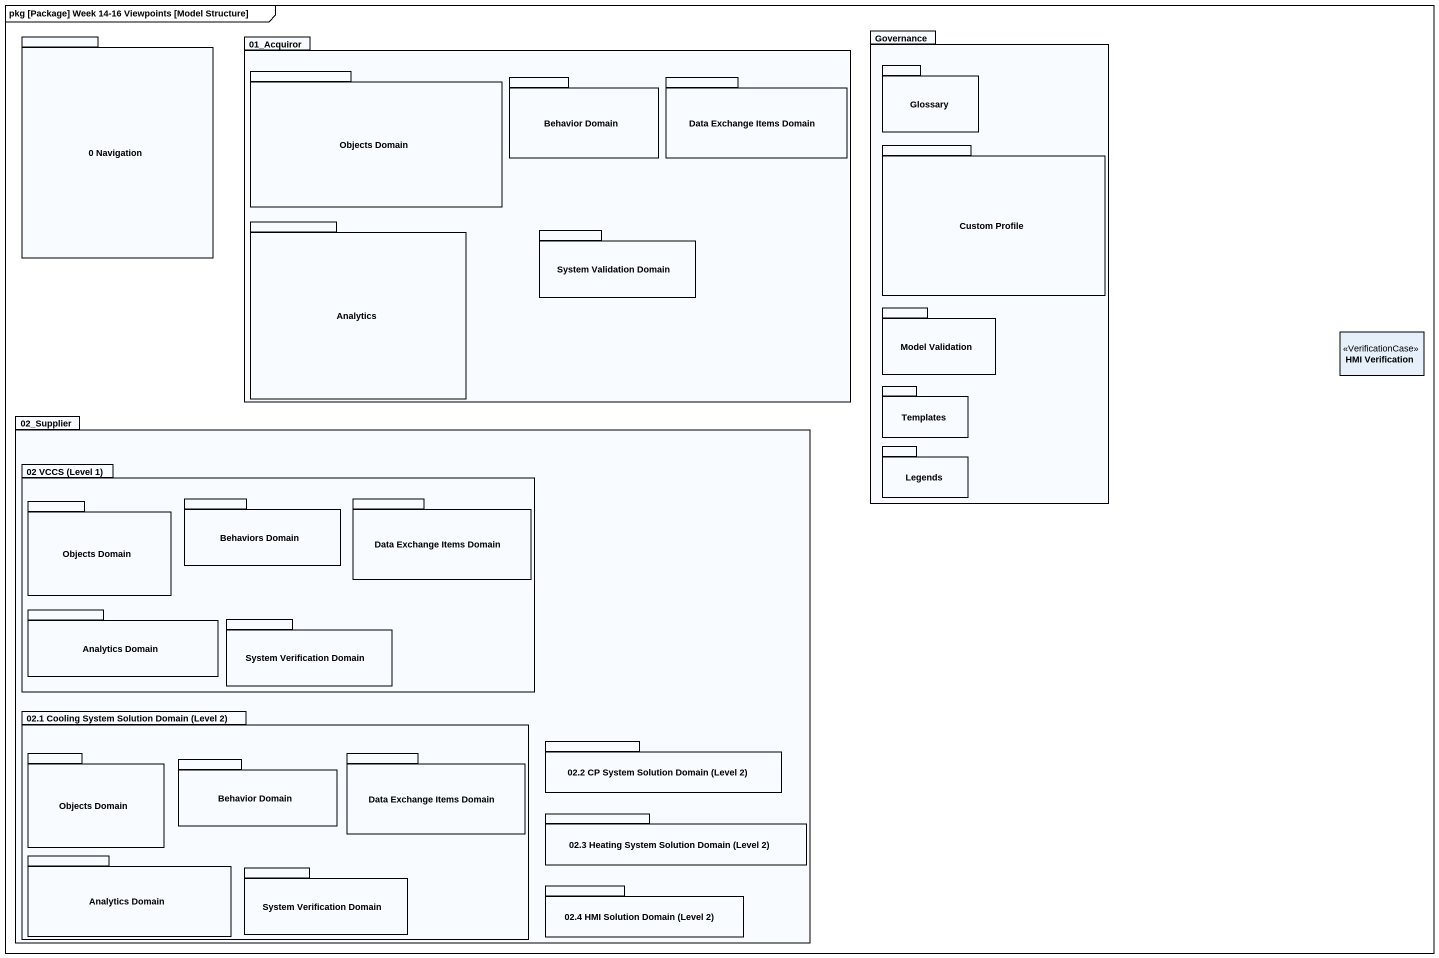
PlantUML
@startuml
mainframe pkg [Package] Week 14-16 Viewpoints [Model Structure]
hide circle
hide empty members
package "0 Navigation" as p0_Navigation {
}
package "01_Acquiror" as p01_Acquiror {
  package "Objects Domain" as Objects_Domain {
  }
  package "Behavior Domain" as Behavior_Domain {
  }
  package "Data Exchange Items Domain" as Data_Exchange_Items_Domain {
  }
  package Analytics {
  }
  package "System Validation Domain" as System_Validation_Domain {
  }
}
package Governance {
  package Glossary {
  }
  package "Custom Profile" as Custom_Profile {
  }
  package "Model Validation" as Model_Validation {
  }
  package Templates {
  }
  package Legends {
  }
}
class "HMI Verification" as HMI_Verification <<VerificationCase>>
package "02_Supplier" as p02_Supplier {
  package "02 VCCS (Level 1)" as p02_VCCS_Level_1 {
    package "Objects Domain" as Objects_Domain_2 {
    }
    package "Behaviors Domain" as Behaviors_Domain {
    }
    package "Data Exchange Items Domain" as Data_Exchange_Items_Domain_2 {
    }
    package "Analytics Domain" as Analytics_Domain {
    }
    package "System Verification Domain" as System_Verification_Domain {
    }
  }
  package "02.1 Cooling System Solution Domain (Level 2)" as p02_1_Cooling_System {
    package "Objects Domain" as Objects_Domain_3 {
    }
    package "Behavior Domain" as Behavior_Domain_2 {
    }
    package "Data Exchange Items Domain" as Data_Exchange_Items_Domain_3 {
    }
    package "Analytics Domain" as Analytics_Domain_2 {
    }
    package "System Verification Domain" as System_Verification_Domain_2 {
    }
  }
  package "02.2 CP System Solution Domain (Level 2)" as p02_2_CP_System_Solution {
  }
  package "02.3 Heating System Solution Domain (Level 2)" as p02_3_Heating_System {
  }
  package "02.4 HMI Solution Domain (Level 2)" as p02_4_HMI_Solution_Domain {
  }
}
@enduml
